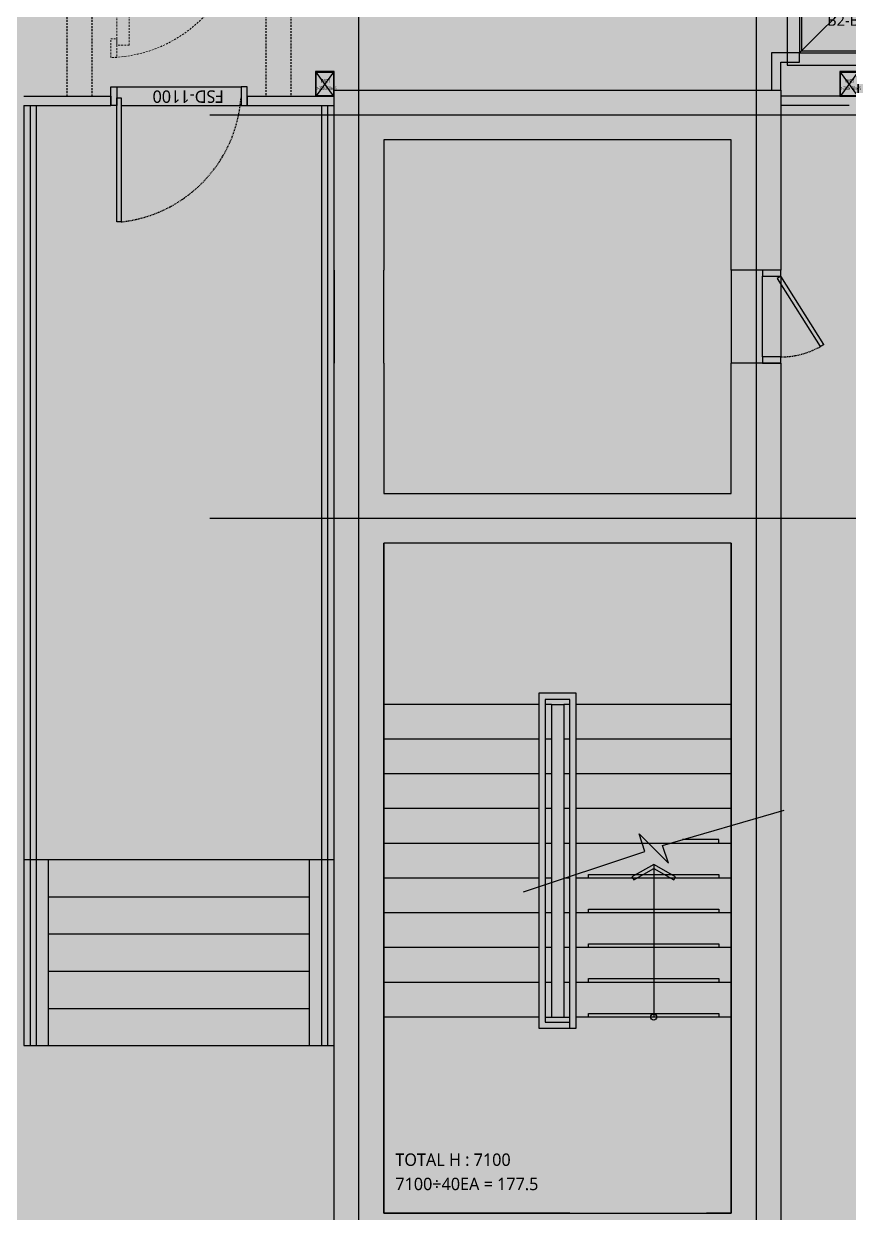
# Model space of a CAD drawing. Header units: millimetres. Extents: x -26983 to 60590, y 825 to 42375.
# Drawn here: x 58114.2 to 58244.3, y 17513.5 to 17701 of the extents above; entities that cross this region are included whole.
import ezdxf
from ezdxf.enums import TextEntityAlignment as Align

# ---------------------------------------------------------------- set-up
doc = ezdxf.new("R2010")
doc.units = ezdxf.units.MM
doc.header["$LTSCALE"] = 100
doc.header["$MEASUREMENT"] = 0
doc.header["$PDSIZE"] = -10
for name, pattern in [('-HID', [2.5, 1.5, -1]), ('A0-000 XR 평면도$0$HID', [2.5, 1.5, -1]), ('HID', [2.5, 1.5, -1])]:
    doc.linetypes.add(name, pattern=pattern)
doc.layers.get('0').update_dxf_attribs({"linetype": 'CONTINUOUS'})
doc.layers.get('Defpoints').update_dxf_attribs({"color": 171, "linetype": 'CONTINUOUS'})
doc.layers.add('#프레임 라인', color=189, linetype='CONTINUOUS', plot=False)
for name, color, linetype in [('254', 254, 'CONTINUOUS'), ('A0-000 XR 평면도$0$DOOR', 4, 'CONTINUOUS'), ('A0-000 XR 평면도$0$DOOR(OPEN ELE)', 5, 'CONTINUOUS'), ('DOOR', 4, 'CONTINUOUS'), ('DOOR ELE', 253, 'CONTINUOUS'), ('DOOR(OPEN ELE)', 5, 'CONTINUOUS'), ('ELE9', 9, 'CONTINUOUS'), ('FIN(패널-T150 방열)', 9, 'CONTINUOUS'), ('h COLUMN', 252, 'CONTINUOUS'), ('STEEL', 5, 'CONTINUOUS'), ('WC', 2, 'CONTINUOUS'), ('단열패널-방열문(저온공사분)', 251, 'CONTINUOUS')]:
    doc.layers.add(name, color=color, linetype=linetype)
doc.styles.add('TE', font='malgun_0.ttf')
doc.styles.add('나눔바른고딕', font='NanumBarunGothic.ttf')

# ---------------------------------------------------------------- blocks, each defined once
blk = doc.blocks.new('*U206')
at = {"color": 0, "linetype": 'ByBlock'}
for p, q in [((100, 75), (-100, 75)), ((-100, 75), (-100, -75)), ((-95.5, 70.5), (95.5, 70.5)), ((-95.5, -70.5), (-95.5, 70.5)), ((95.5, 70.5), (95.5, -70.5)), ((100, -75), (100, 75)), ((-100, -75), (100, -75)), ((95.5, -70.5), (-95.5, -70.5))]:
    blk.add_line(p, q, dxfattribs=at)
at = {"layer": 'Defpoints'}
blk.add_point((0, 0), dxfattribs=at)
blk = doc.blocks.new('WC1')
at = {"layer": 'h COLUMN', "ltscale": 0.1}
for p, q in [((70.5, -95.5), (-70.5, 95.5)), ((70.5, 95.5), (-70.5, -95.5))]:
    blk.add_line(p, q, dxfattribs=at)
at = {"layer": 'h COLUMN', "ltscale": 0.1, "rotation": 90}
blk.add_blockref('*U206', (0, 0), dxfattribs=at)
at = {"layer": 'Defpoints', "style": 'TE'}
for s, width, p in [('WC1', 0.8, (-34.4, 24.8)), ('ㅁ-200x150x4.5', 0.5, (-74.3, -34.8))]:
    blk.add_text(s, height=30, dxfattribs=dict(at, width=width)).set_placement(p, align=Align.MIDDLE_LEFT)
blk = doc.blocks.new('지하2층 WC1 2 배치')
at = {"layer": 'WC'}
for p in [(133475, -77700), (137700, -77700)]:
    blk.add_blockref('WC1', p, dxfattribs=at)
blk = doc.blocks.new('C1-B2-B1')
at = {"layer": '#프레임 라인', "ltscale": 0.1}
blk.add_lwpolyline([(-500, -500), (500, -500), (500, 500), (-500, 500)], close=True, dxfattribs=at)
for points in [[(-400, -400), (400, -400), (400, 400), (-400, 400)], [(-385, -385), (385, -385), (385, 385), (-385, 385)]]:
    blk.add_lwpolyline(points, close=True)
at = {"layer": 'Defpoints', "ltscale": 10000}
for p, q in [((-400, -400), (400, 400)), ((400, -400), (-400, 400))]:
    blk.add_line(p, q, dxfattribs=at)
at = {"layer": 'Defpoints', "style": 'TE'}
for s, p in [('C1', (8.5, 101.5)), ('800x800x15', (-0.1, -35.1)), ('B2-B1F', (15, -182.3))]:
    blk.add_text(s, height=90, dxfattribs=at).set_placement(p, align=Align.CENTER)
blk = doc.blocks.new('A0-000 XR 평면도$0$A$C60820D4B')
at = {"layer": 'A0-000 XR 평면도$0$DOOR'}
for points in [[(500, 700), (500, 750), (350, 750), (350, 700)], [(500, 0), (500, 50), (350, 50), (350, 0)]]:
    blk.add_lwpolyline(points, close=True, dxfattribs=at)
for points in [[(3.8, 600.1), (350, 50), (380.3, 67.5), (34.6, 616.9)], [(3.8, 600.1), (34.6, 616.9)]]:
    blk.add_lwpolyline(points, dxfattribs=at)
at = {"layer": 'A0-000 XR 평면도$0$DOOR(OPEN ELE)'}
for p, q in [((350, 50), (350, 700)), ((500, 700), (500, 50))]:
    blk.add_line(p, q, dxfattribs=at)
at = {"layer": 'A0-000 XR 평면도$0$DOOR(OPEN ELE)', "linetype": 'A0-000 XR 평면도$0$HID', "ltscale": 0.05}
blk.add_arc((350, 50), 650, 90, 122.18005, dxfattribs=at)
blk = doc.blocks.new('A$C48EA7C17')
at = {"layer": 'DOOR'}
for points in [[(965, 1087.5), (1000, 1087.5), (1000, 87.5), (965, 87.5)], [(-50, 0), (0, 0), (0, 150), (-50, 150)], [(1050, 0), (1000, 0), (1000, 150), (1050, 150)]]:
    blk.add_lwpolyline(points, close=True, dxfattribs=at)
at = {"layer": 'DOOR ELE', "ltscale": 0.1}
for points in [[(965, 150), (0, 150)], [(1000, 0), (0, 0)]]:
    blk.add_lwpolyline(points, dxfattribs=at)
at = {"layer": 'DOOR(OPEN ELE)', "linetype": 'HID', "ltscale": 0.05}
blk.add_arc((1083.9, 7.2), 1086.8, 96.27854, 175.76232, dxfattribs=at)
at = {"layer": 'Defpoints', "style": '나눔바른고딕'}
blk.add_text('FSD-1100', height=100, dxfattribs=at).set_placement((138.7, 28))
blk = doc.blocks.new('sdflgkjdlfgkjlfhgfh')
at = {"layer": 'FIN(패널-T150 방열)', "linetype": '-HID', "ltscale": 0.1}
for points in [[(36500082.6, 38946.3), (36499732.6, 38946.3), (36499732.6, 40396.3)], [(36500082.6, 39146.3), (36499932.6, 39146.3), (36499932.6, 40396.3)], [(36501332.6, 40396.3), (36501332.6, 39146.3), (36501182.6, 39146.3)], [(36501532.6, 40396.3), (36501532.6, 38946.3), (36501182.6, 38946.3)], [(36500082.6, 39146.3), (36500082.6, 38946.3)], [(36501182.6, 39146.3), (36501182.6, 38946.3)]]:
    blk.add_lwpolyline(points, dxfattribs=at)
at = {"layer": 'STEEL', "linetype": '-HID', "lineweight": 0, "ltscale": 0.1}
for p, q in [((36499912.6, 38646.3), (36499732.6, 38646.3)), ((36499732.6, 38646.3), (36499732.6, 38466.3)), ((36499912.6, 38466.3), (36499912.6, 38646.3)), ((36501532.6, 38646.3), (36501352.6, 38646.3)), ((36501352.6, 38646.3), (36501352.6, 38466.3)), ((36501532.6, 38466.3), (36501532.6, 38646.3)), ((36499732.6, 38466.3), (36499912.6, 38466.3)), ((36501352.6, 38466.3), (36501532.6, 38466.3))]:
    blk.add_line(p, q, dxfattribs=at)
for centre in [(36499822.6, 38556.3), (36501442.6, 38556.3)]:
    blk.add_circle(centre, 50, dxfattribs=at)
at = {"layer": '단열패널-방열문(저온공사분)', "linetype": '-HID', "lineweight": 0, "ltscale": 0.1}
for points in [[(36501182.6, 40083.8), (36501182.6, 39933.8), (36501132.6, 39933.8), (36501132.6, 40083.8)], [(36501032.6, 39983.8), (36501132.6, 39983.8), (36501132.6, 39146.3), (36501032.6, 39146.3)], [(36500082.6, 38996.3), (36500132.6, 38996.3), (36500132.6, 39146.3), (36500082.6, 39146.3)], [(36500232.6, 39146.3), (36500232.6, 39096.3), (36500132.6, 39096.3), (36500132.6, 39146.3)], [(36501132.6, 39146.3), (36501132.6, 39096.3), (36501032.6, 39096.3), (36501032.6, 39146.3)], [(36501182.6, 38996.3), (36501132.6, 38996.3), (36501132.6, 39146.3), (36501182.6, 39146.3)]]:
    blk.add_lwpolyline(points, close=True, dxfattribs=at)
blk.add_arc((36501206.2, 39008.2), 1076.2, 91.92809, 175.97205, dxfattribs=at)
at = {"ltscale": 0.1}
blk.add_blockref('A$C48EA7C17', (36500132.6, 40321.3), dxfattribs=at)
blk = doc.blocks.new('B2FF')
at = {"layer": 'ELE9', "color": 253, "ltscale": 0.1}
for p, q in [((37258974.7, 554746.3), (37258974.7, 566196.3)), ((37262174.7, 566196.3), (37262174.7, 554746.3)), ((37256274.7, 565146.3), (37256974.7, 565146.3)), ((37256974.7, 565146.3), (37256974.7, 565071.3)), ((37258074.7, 565146.3), (37258774.7, 565146.3)), ((37258074.7, 565146.3), (37258074.7, 565071.3)), ((37262924.7, 565146.3), (37262374.7, 565146.3)), ((37256274.7, 565071.3), (37256974.7, 565071.3)), ((37257774.7, 564996.3), (37263374.7, 564996.3)), ((37258074.7, 565071.3), (37258774.7, 565071.3)), ((37262924.7, 565071.3), (37262374.7, 565071.3)), ((37261974.7, 564796.3), (37259174.7, 564796.3)), ((37259174.7, 564796.3), (37259174.7, 563746.3)), ((37261974.7, 563746.3), (37261974.7, 564796.3)), ((37259174.7, 562996.3), (37259174.7, 561946.3)), ((37261974.7, 561946.3), (37261974.7, 562996.3)), ((37257774.7, 561746.3), (37263374.7, 561746.3)), ((37261974.7, 561546.3), (37259174.7, 561546.3)), ((37260424.7, 560246.3), (37259174.7, 560246.3)), ((37260524.7, 560246.3), (37260474.7, 560246.3)), ((37260524.7, 560246.3), (37260524.7, 557726.3)), ((37260624.7, 560246.3), (37260624.7, 558844.7)), ((37260674.7, 560246.3), (37260624.7, 560246.3)), ((37261974.7, 560246.3), (37260724.7, 560246.3)), ((37260424.7, 559966.3), (37259174.7, 559966.3)), ((37260524.7, 559966.3), (37260474.7, 559966.3)), ((37260674.7, 559966.3), (37260624.7, 559966.3)), ((37261974.7, 559966.3), (37260724.7, 559966.3)), ((37260424.7, 559686.3), (37259174.7, 559686.3)), ((37260524.7, 559686.3), (37260474.7, 559686.3)), ((37260674.7, 559686.3), (37260624.7, 559686.3)), ((37261974.7, 559686.3), (37260724.7, 559686.3)), ((37260424.7, 559406.3), (37259174.7, 559406.3)), ((37260524.7, 559406.3), (37260474.7, 559406.3)), ((37260674.7, 559406.3), (37260624.7, 559406.3)), ((37261974.7, 559406.3), (37260724.7, 559406.3)), ((37260424.7, 559126.3), (37259174.7, 559126.3)), ((37260524.7, 559126.3), (37260474.7, 559126.3)), ((37260674.7, 559126.3), (37260624.7, 559126.3)), ((37261479.4, 559126.3), (37260724.7, 559126.3)), ((37261974.7, 559126.3), (37261479.4, 559126.3)), ((37260424.7, 558846.3), (37259174.7, 558846.3)), ((37260524.7, 558846.3), (37260474.7, 558846.3)), ((37260674.7, 558846.3), (37260624.7, 558846.3)), ((37260624.7, 558844.7), (37260624.7, 557726.3)), ((37261974.7, 558846.3), (37260724.7, 558846.3)), ((37260424.7, 558566.3), (37259174.7, 558566.3)), ((37260524.7, 558566.3), (37260474.7, 558566.3)), ((37260674.7, 558566.3), (37260624.7, 558566.3)), ((37261974.7, 558566.3), (37260724.7, 558566.3)), ((37260424.7, 558286.3), (37259174.7, 558286.3)), ((37260524.7, 558286.3), (37260474.7, 558286.3)), ((37260674.7, 558286.3), (37260624.7, 558286.3)), ((37261974.7, 558286.3), (37260724.7, 558286.3)), ((37260424.7, 558006.3), (37259174.7, 558006.3)), ((37260524.7, 558006.3), (37260474.7, 558006.3)), ((37260674.7, 558006.3), (37260624.7, 558006.3)), ((37261974.7, 558006.3), (37260724.7, 558006.3)), ((37260424.7, 557726.3), (37259174.7, 557726.3)), ((37261974.7, 557726.3), (37260724.7, 557726.3))]:
    blk.add_line(p, q, dxfattribs=at)
at = {"layer": 'ELE9', "color": 253, "ltscale": 5}
for p, q in [((37256274.7, 558996.3), (37258774.7, 558996.3)), ((37256474.7, 557496.3), (37256474.7, 558996.3)), ((37256474.7, 558696.3), (37258574.7, 558696.3)), ((37256474.7, 558396.3), (37258574.7, 558396.3)), ((37256474.7, 558096.3), (37258574.7, 558096.3)), ((37256474.7, 557796.3), (37258574.7, 557796.3))]:
    blk.add_line(p, q, dxfattribs=at)
at = {"layer": 'ELE9', "color": 253, "ltscale": 0.1}
for points in [[(37262524.7, 565496.3), (37262299.7, 565496.3), (37262299.7, 565196.3), (37262374.7, 565196.3), (37262374.7, 565421.3), (37262524.7, 565421.3)], [(37261974.7, 556146.3), (37261974.7, 561546.3), (37259174.7, 561546.3), (37259174.7, 556146.3)], [(37261174.5, 558856.3), (37261188.8, 558831.5), (37261349.7, 558924.4), (37261510.6, 558831.5), (37261524.9, 558856.3), (37261349.7, 558957.4)]]:
    blk.add_lwpolyline(points, close=True, dxfattribs=at)
for points in [[(37258774.7, 563746.3), (37258774.7, 565196.3), (37262374.7, 565196.3)], [(37262374.7, 565196.3), (37262374.7, 563746.3)], [(37258774.7, 563746.3), (37258774.7, 562996.3)], [(37259174.7, 562996.3), (37259174.7, 563746.3)], [(37261974.7, 563746.3), (37261974.7, 562996.3)], [(37260674.7, 555746.3), (37258774.7, 555746.3), (37258774.7, 562996.3)], [(37262374.7, 562996.3), (37262374.7, 555746.3), (37261774.7, 555746.3)], [(37259174.7, 561946.3), (37261974.7, 561946.3)], [(37261974.7, 557346.3), (37261974.7, 561546.3), (37259174.7, 561546.3), (37259174.7, 556146.3), (37261974.7, 556146.3), (37261974.7, 556346.3)], [(37260674.7, 556146.3), (37259174.7, 556146.3), (37259174.7, 561546.3)], [(37261974.7, 561546.3), (37261974.7, 556146.3), (37261774.7, 556146.3)], [(37260724.7, 558877.9), (37260724.7, 560336.3), (37260424.7, 560336.3), (37260424.7, 557636.3), (37260674.7, 557636.3)], [(37260674.7, 558861.3), (37260674.7, 560286.3), (37260474.7, 560286.3), (37260474.7, 557686.3), (37260674.7, 557686.3)], [(37260524.7, 560246.3), (37260624.7, 560246.3)], [(37260299.7, 558736.7), (37261278.5, 559062), (37261231.2, 559204.3), (37261468.2, 558966.9), (37261420.9, 559109.2), (37262399.7, 559395.2)], [(37261874.7, 559126.3), (37261874.7, 559156.3), (37261582.1, 559156.3)], [(37261349.7, 558957.4), (37261349.7, 557726.3)], [(37260674.7, 557636.3), (37260724.7, 557636.3), (37260724.7, 558877.9)], [(37260674.7, 557636.3), (37260674.7, 558861.3)], [(37260824.7, 558846.3), (37260824.7, 558876.3), (37261874.7, 558876.3), (37261874.7, 558846.3)], [(37260824.7, 558566.3), (37260824.7, 558596.3), (37261874.7, 558596.3), (37261874.7, 558566.3)], [(37260824.7, 558286.3), (37260824.7, 558316.3), (37261874.7, 558316.3), (37261874.7, 558286.3)], [(37260824.7, 558006.3), (37260824.7, 558036.3), (37261874.7, 558036.3), (37261874.7, 558006.3)], [(37260474.7, 557726.3), (37260624.7, 557726.3)], [(37260624.7, 557726.3), (37260674.7, 557726.3)], [(37260824.7, 557726.3), (37260824.7, 557756.3), (37261874.7, 557756.3), (37261874.7, 557726.3)]]:
    blk.add_lwpolyline(points, dxfattribs=at)
at = {"layer": 'ELE9', "color": 253, "ltscale": 5}
for points in [[(37256274.7, 557496.3), (37258774.7, 557496.3), (37258774.7, 565071.3)], [(37256274.7, 565071.3), (37256274.7, 557496.3)], [(37256324.7, 565071.3), (37256324.7, 557496.3)], [(37256374.7, 565071.3), (37256374.7, 557496.3)], [(37258674.7, 557496.3), (37258674.7, 565071.3)], [(37258724.7, 557496.3), (37258724.7, 565071.3)], [(37258574.7, 558996.3), (37258574.7, 557496.3)]]:
    blk.add_lwpolyline(points, dxfattribs=at)
at = {"layer": 'ELE9', "color": 253, "ltscale": 1000}
for points in [[(37262374.7, 563746.3), (37261974.7, 563746.3)], [(37262374.7, 562996.3), (37261974.7, 562996.3)]]:
    blk.add_lwpolyline(points, dxfattribs=at)
at = {"layer": 'ELE9', "color": 253, "ltscale": 0.1}
blk.add_lwpolyline([(37261374.7, 557726.3, -1), (37261324.7, 557726.3, -1)], format="xyb", close=True, dxfattribs=at)
at = {"layer": 'ELE9', "color": 253, "ltscale": 0.1, "rotation": 180}
blk.add_blockref('sdflgkjdlfgkjlfhgfh', (73758157.3, 605542.7), dxfattribs=at)
at = {"layer": 'ELE9', "color": 253, "ltscale": 0.1}
blk.add_blockref('C1-B2-B1', (37262924.7, 565896.3), dxfattribs=at)
at = {"layer": 'ELE9', "color": 253}
blk.add_blockref('지하2층 WC1 2 배치', (37125224.7, 642946.3), dxfattribs=at)
at = {"layer": 'ELE9', "color": 253, "rotation": 180}
blk.add_blockref('A0-000 XR 평면도$0$A$C60820D4B', (37262724.7, 563746.3), dxfattribs=at)
at = {"layer": 'ELE9', "color": 253, "ltscale": 0.1, "style": '나눔바른고딕'}
for s, p in [('TOTAL H : 7100', (37259268, 556527.5)), ('7100÷40EA = 177.5', (37259268, 556332.1))]:
    blk.add_text(s, height=100, dxfattribs=at).set_placement(p)

msp = doc.modelspace()

# ---------------------------------------------------------------- hatches: boundary and pattern name
at = {"layer": '254', "ltscale": 10000}
h = msp.add_hatch(color=256, dxfattribs=at)
h.dxf.hatch_style = 1
edge = h.paths.add_edge_path()
edge.add_arc((58115.35, 17426.07), 50, 180, 270)
edge.add_line((58115.35, 17376.07), (58244.03, 17376.07))
edge.add_arc((58244.03, 17426.07), 50, 270, 360)
edge.add_line((58294.03, 17426.07), (58294.03, 17739.86))
edge.add_arc((58244.03, 17739.86), 50, 0, 90)
edge.add_line((58244.03, 17789.86), (58115.35, 17789.86))
edge.add_arc((58115.35, 17739.86), 50, 90, 180)
edge.add_line((58065.35, 17739.86), (58065.35, 17426.07))

# ---------------------------------------------------------------- next in the draw order: block references
at = {"xscale": 0.01956471256889679, "yscale": 0.01956471256889679, "zscale": 0.01956471256889679}
msp.add_blockref('B2FF', (-670794.07, 6632.61), dxfattribs=at)

doc.saveas('drawing.dxf')
